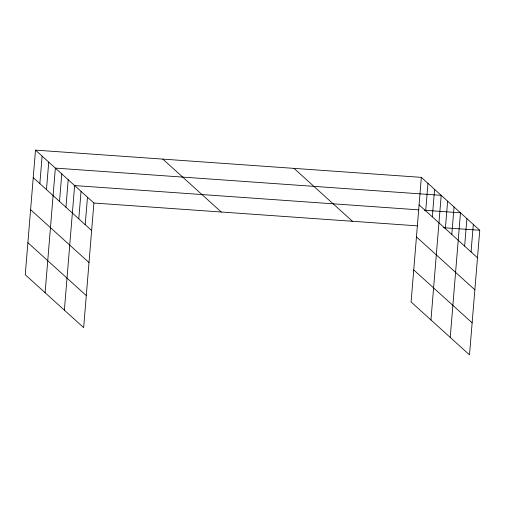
<?xml version="1.0" encoding="UTF-8"?>
<svg xmlns="http://www.w3.org/2000/svg" width="505" height="505" viewBox="0 0 505 505"><rect width="100%" height="100%" fill="white"/><g stroke="black" fill="none" stroke-linecap="round" stroke-linejoin="round"><path stroke-width="0.76" d="M35.495 150.124L25.25 274.739L83.653 327.638L93.898 203.023L35.495 150.124L421.347 177.362L479.75 230.261L469.505 354.876L411.102 301.977L421.347 177.362M39.851 183.618L42.117 156.121M46.473 189.609L48.733 162.118M45.109 292.723L55.354 168.108L441.206 195.347L430.961 319.962M59.514 201.426L61.774 173.928M65.94 207.246L68.2 179.748M64.381 310.177L74.626 185.569L418.822 209.865M78.786 218.88L81.052 191.389M85.212 224.7L87.472 197.202M425.702 210.856L427.969 183.359M432.324 216.847L434.584 189.356M445.366 228.664L447.626 201.167M451.792 234.484L454.052 206.987M450.233 337.416L460.478 212.807L424.32 210.25M464.638 246.118L466.904 218.627M471.064 251.938L473.324 224.441M93.898 203.023L417.654 225.88M443.592 227.711L479.75 230.261M419.087 204.86L477.49 257.758M416.448 236.908L474.851 289.807M413.734 269.929L472.137 322.828M294.017 168.373L352.421 221.272M162.825 159.113L221.228 212.012M33.235 177.621L91.639 230.52M30.597 209.67L89.006 262.568M27.882 242.69L86.286 295.589"/></g></svg>
